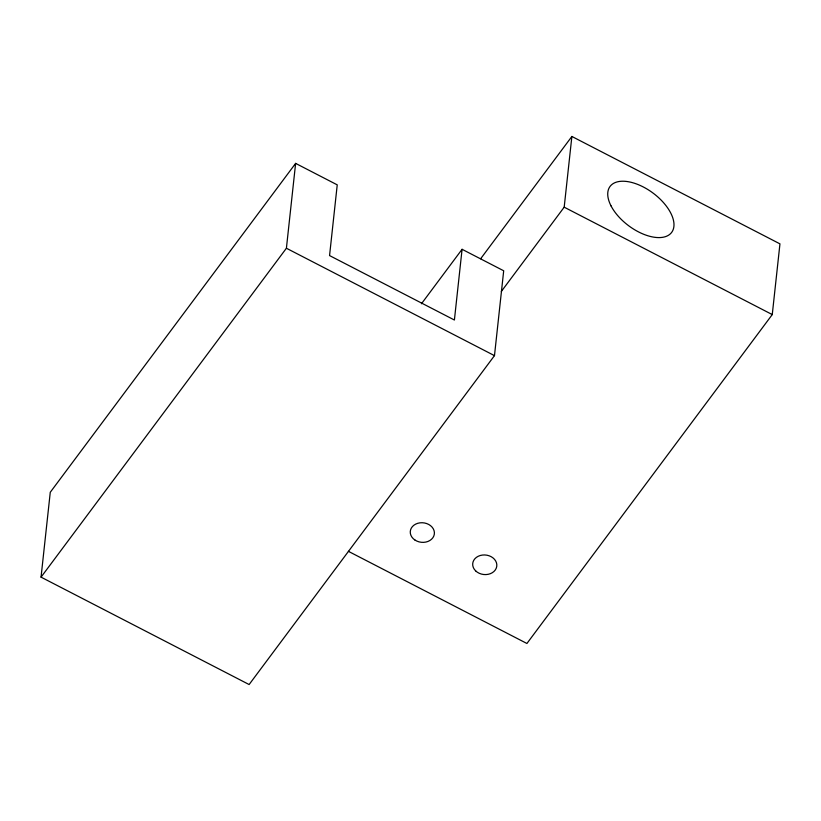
<?xml version="1.0" encoding="UTF-8"?>
<svg xmlns="http://www.w3.org/2000/svg" width="821" height="821" viewBox="0 0 821 821"><rect width="100%" height="100%" fill="white"/><g stroke="black" fill="none" stroke-linecap="round" stroke-linejoin="round"><path stroke-width="1.23" d="M41.05 577.142L50.266 492.282L295.622 163.379L337.236 184.858L329.56 255.577L454.403 320.016L462.079 249.297L503.694 270.776L494.478 355.637L249.122 684.54L41.05 577.142L286.406 248.24L295.622 163.379M501.323 291.455L564.191 207.179L571.878 136.46L779.95 243.858L772.263 314.576L526.918 643.479L348.402 551.332M421.45 303.77L462.079 249.297M480.634 258.769L571.878 136.46M564.191 207.179L772.263 314.576M286.406 248.24L494.478 355.637M414.985 540.064A12.099 9.79 6.2 0 0 434.309 534.276A12.099 9.79 6.2 0 0 417.704 523.316A12.099 9.79 6.2 0 0 414.985 540.064M475.667 570.893A12.099 9.79 6.2 0 0 496.192 568.358A12.099 9.79 6.2 0 0 482.409 555.058A12.099 9.79 6.2 0 0 475.667 570.893M611.029 205.876A38.423 20.381 36.7 0 0 668.243 235.401A38.423 20.381 36.7 0 0 643.295 186.962A38.423 20.381 36.7 0 0 611.029 205.876"/></g></svg>
